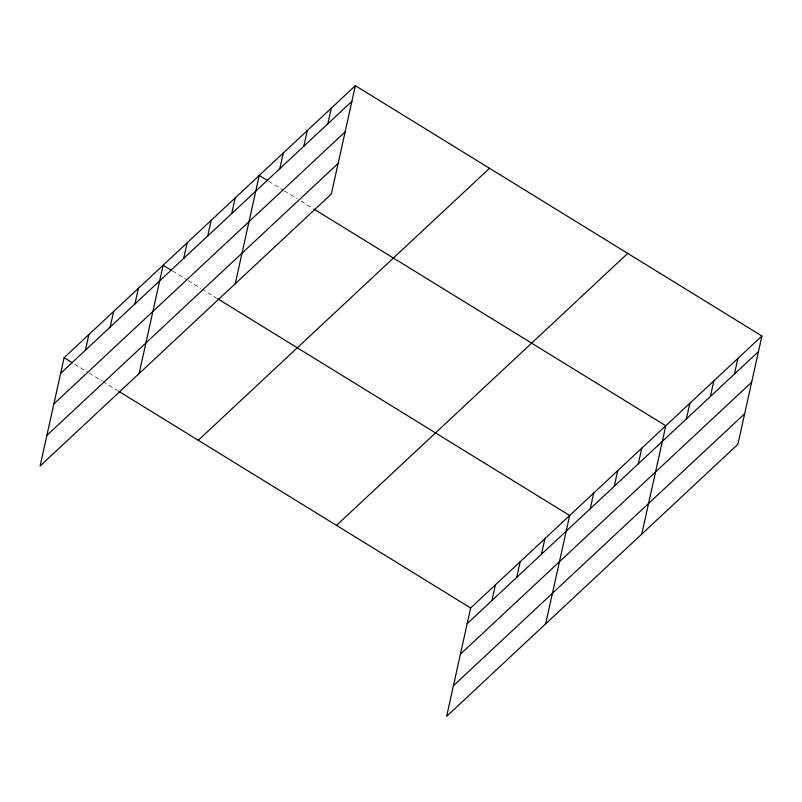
<?xml version="1.0" encoding="UTF-8"?>
<svg xmlns="http://www.w3.org/2000/svg" width="802" height="802" viewBox="0 0 802 802"><rect width="100%" height="100%" fill="white"/><g stroke="black" fill="none" stroke-linecap="round" stroke-linejoin="round"><path stroke-width="0.6" stroke-dasharray="4.01 3.01" d="M268.68 181.242L283.357 190.285M284.409 190.926L296.981 198.665M301.171 201.252L312.7 208.35M172.57 271.006L187.247 280.038M188.3 280.68L200.871 288.429M201.924 289.071L216.59 298.103M74.596 364.128L88.22 372.519M89.273 373.161L101.854 380.91M102.897 381.551L117.573 390.584"/><path stroke-width="1.2" d="M355.356 85.684L64.12 357.672L40.1 466.012L331.346 194.024L355.356 85.684L761.9 335.988L737.88 444.328L446.644 716.316L470.654 607.976L761.9 335.988M85.403 350.213L88.872 334.554M110.155 327.096L113.633 311.437M134.916 303.968L138.385 288.319M139.127 373.542L163.137 265.201L171.528 270.364M183.698 258.414L187.167 242.755M207.728 235.968L211.197 220.319M231.748 213.532L235.227 197.873M235.237 283.778L259.247 175.438L267.637 180.6M279.808 168.651L283.276 153.002M303.838 146.215L307.306 130.556M327.858 123.769L331.336 108.12M491.947 600.518L495.415 584.858M516.699 577.4L520.167 561.741M541.45 554.272L544.929 538.623M545.661 623.846L569.681 515.506L217.643 298.755M590.242 508.719L593.711 493.06M614.262 486.273L617.74 470.624M638.292 463.837L641.76 448.188M641.77 534.082L665.79 425.742L313.752 208.991M686.352 418.955L689.82 403.306M710.371 396.519L713.85 380.86M734.401 374.083L737.87 358.424M60.651 373.331L351.888 101.333M53.864 403.917L345.111 131.919M46.877 435.426L338.123 163.438M198.274 440.278L489.521 168.28M336.499 525.38L627.745 253.382M467.185 623.635L758.431 351.637M460.408 654.221L751.644 382.223M453.421 685.73L744.667 413.742M64.12 357.672L72.501 362.835M118.616 391.236L470.654 607.976"/></g></svg>
